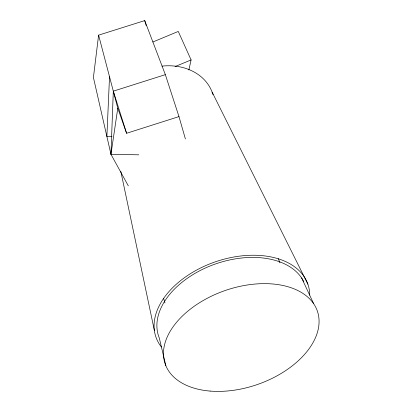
<?xml version="1.0" encoding="UTF-8"?>
<svg xmlns="http://www.w3.org/2000/svg" width="412" height="412" viewBox="0 0 412 412"><rect width="100%" height="100%" fill="white"/><g stroke="black" fill="none" stroke-linecap="round" stroke-linejoin="round"><path stroke-width="0.62" d="M128.307 185.843L110.952 154.315L113.31 91.16L165.351 74.649L178.973 116.596L185.405 138.952M109.52 76.714L106.883 136.48L112.023 136.604M165.351 74.649L144.725 20.6L98.602 35.144L93.411 77.482L110.952 154.315L138.798 154.819M110.952 154.315L117.786 108.201L98.602 35.144M188.861 69.983L191.091 59.931L178.267 31.43L152.873 41.998M175.043 66.574L191.091 59.931M117.786 108.201L126.587 133.287L178.973 116.596M307.888 284.187L212.134 92.149L213.081 94.533M301.625 277.961L313.697 303.742M278.275 258.648L279.933 262.825M113.31 91.16L126.587 133.287M163.672 298.587L164.975 302.902M144.725 20.6L146.172 25.508M165.845 365.66L159.279 337.958A77.626 49.739 -19.2 0 1 211.655 265.369A77.626 49.739 -19.2 0 1 303.824 281.793M120.829 171.454L154.423 330.733M161.993 66.121A53.236 43.687 -19.2 0 1 212.762 93.936M161.401 347.007A80.443 51.557 -19.2 0 1 214.837 262.001A80.443 51.557 -19.2 0 1 309.747 295.1M210.079 391.076A80.551 49.687 -19.2 0 0 318.589 315.824A80.551 49.687 -19.2 0 0 195.164 305.591A80.551 49.687 -19.2 0 0 210.079 391.076"/></g></svg>
